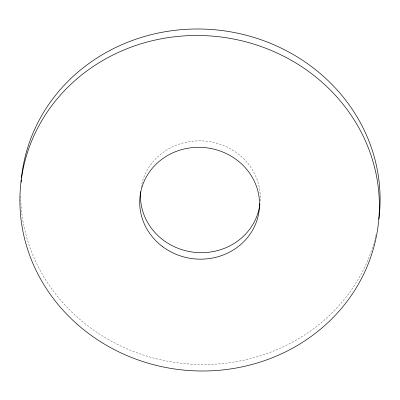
<?xml version="1.0" encoding="UTF-8"?>
<svg xmlns="http://www.w3.org/2000/svg" width="400" height="400" viewBox="0 0 400 400"><rect width="100%" height="100%" fill="white"/><g stroke="black" fill="none" stroke-linecap="round" stroke-linejoin="round"><path stroke-width="0.3" stroke-dasharray="2 1.5" d="M376.06 234.76A179.89 167.6 6.5 0 1 375.635 236.54M375.49 237.13A179.89 167.6 6.5 0 1 180.505 363.175A179.89 167.6 6.5 0 1 20.635 195.025M141.14 187.455A59.965 55.865 6.5 0 1 207.12 141.295A59.965 55.865 6.5 0 1 260.115 201.82"/><path stroke-width="0.6" d="M21.08 182.22A179.89 167.6 6.5 0 1 21.285 179.795M21.465 177.975A179.89 167.6 6.5 0 1 219.585 30.255A179.89 167.6 6.5 0 1 378.86 219.155M259.935 203.64A59.965 55.865 6.5 0 1 194.915 252.355A59.965 55.865 6.5 0 1 140.625 191.69M77.02 324.075A179.89 167.6 6.5 0 0 374.75 243.62A179.89 167.6 6.5 0 0 147.12 42.04A179.89 167.6 6.5 0 0 77.02 324.075M162.205 246.35A59.965 55.865 6.5 0 0 258.86 212.545A59.965 55.865 6.5 0 0 177.825 150.84A59.965 55.865 6.5 0 0 162.205 246.35"/></g></svg>
